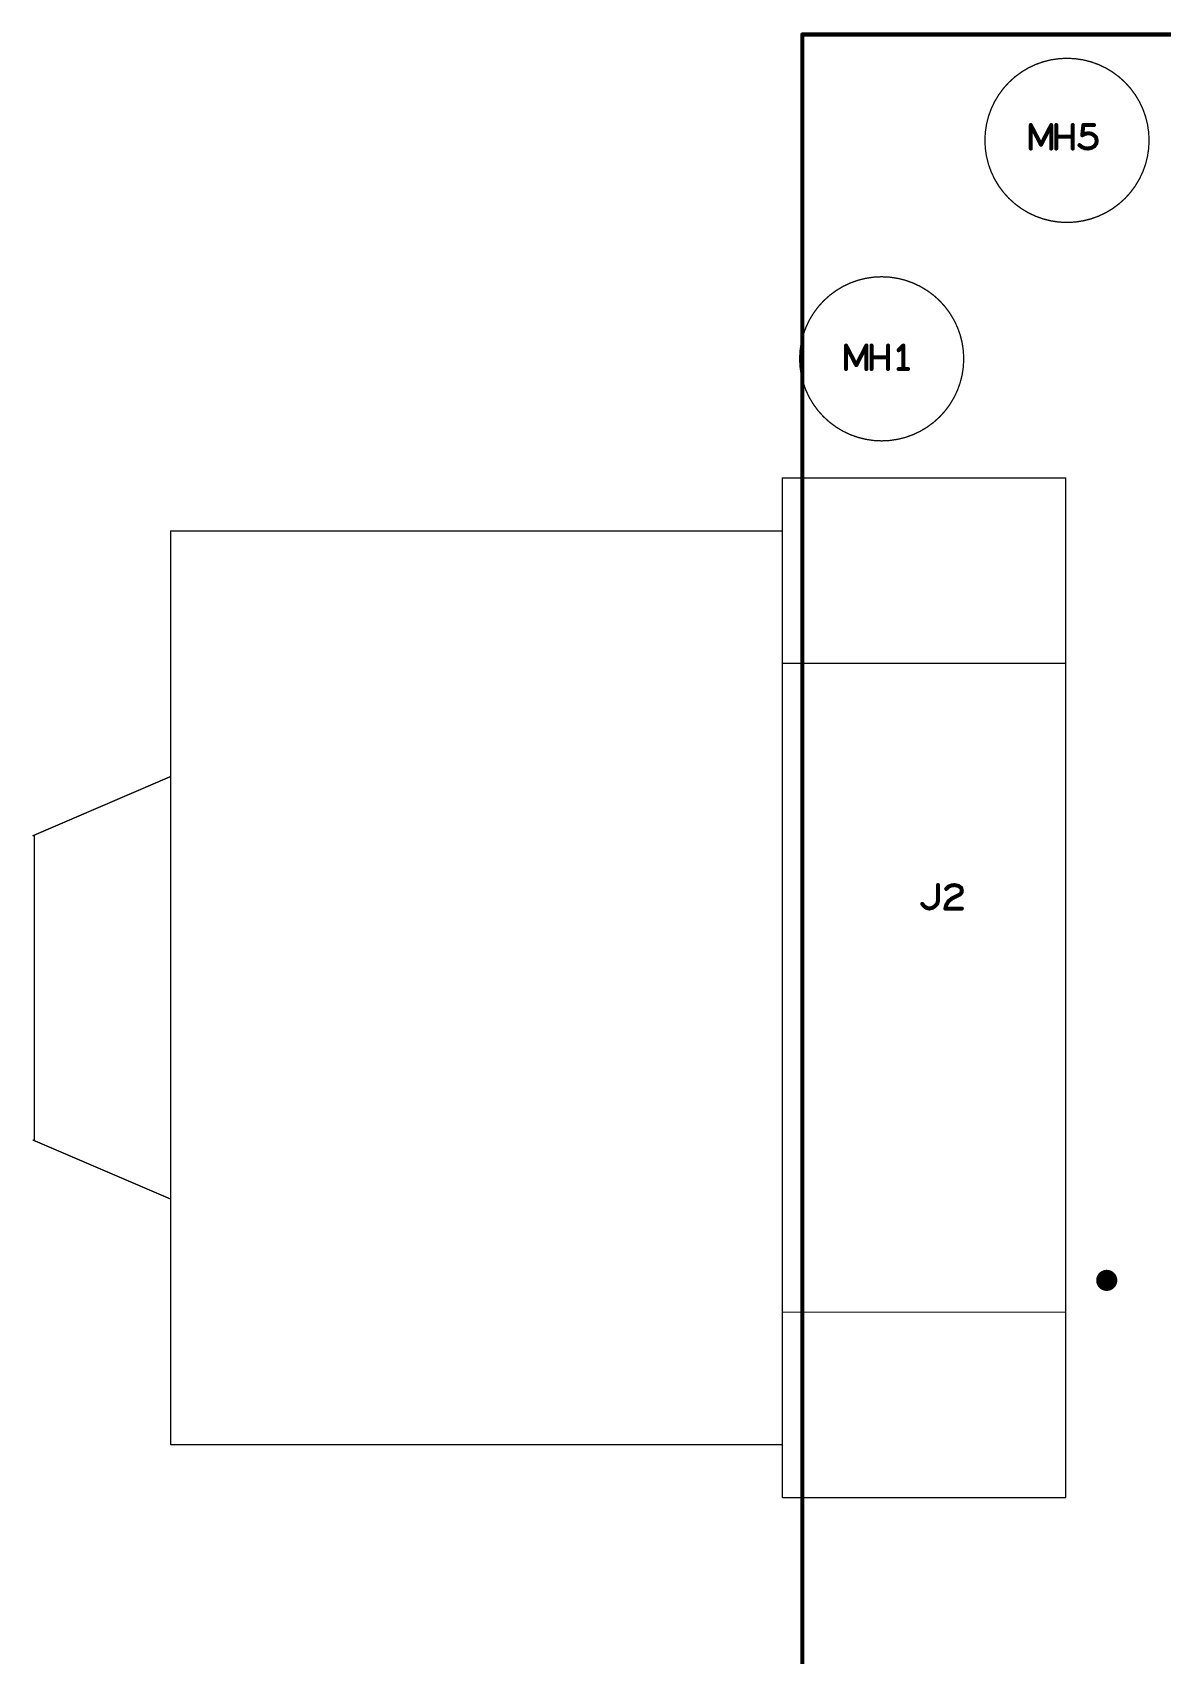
# Model space of a CAD drawing. Extents: x -1.14 to 4.53, y -2.04 to 6.
# Drawn here: x -1.145 to 0.536, y 3.584 to 5.997 of the extents above; entities that cross this region are included whole.
import ezdxf

# ---------------------------------------------------------------- set-up
doc = ezdxf.new("R2010")
doc.units = 0
doc.layers.get('0').update_dxf_attribs({"linetype": 'CONTINUOUS'})
doc.layers.add('ASPR', color=6, linetype='CONTINUOUS')
doc.layers.add('ASSE', color=1, linetype='CONTINUOUS')

# ---------------------------------------------------------------- blocks, each defined once
blk = doc.blocks.new('ROUND_1')
at = {"const_width": 0.003}
blk.add_lwpolyline([(-0.0015, 0, 1), (0.0015, 0, 1)], format="xyb", close=True, dxfattribs=at)
blk = doc.blocks.new('ROUND_64')
at = {"const_width": 0.000984}
blk.add_lwpolyline([(-0.0005, 0, 1), (0.0005, 0, 1)], format="xyb", close=True, dxfattribs=at)

msp = doc.modelspace()

# ---------------------------------------------------------------- linework, layer by layer
at = {"layer": 'ASPR', "const_width": 0.006}
for points in [[(4.5276, 5.9941), (0, 5.9941)], [(0, 5.9941), (0, -0.3642)], [(0.3398, 5.8245), (0.3398, 5.8595)], [(0.3398, 5.8595), (0.355, 5.8303)], [(0.355, 5.8303), (0.3702, 5.8595)], [(0.3702, 5.8595), (0.3702, 5.8245)], [(0.3777, 5.8245), (0.3777, 5.8595)], [(0.4022, 5.842), (0.3777, 5.842)], [(0.4022, 5.8595), (0.4022, 5.8245)], [(0.4163, 5.8443), (0.418, 5.8595)], [(0.4215, 5.8467), (0.4163, 5.8443)], [(0.418, 5.8595), (0.4338, 5.8595)], [(0.4256, 5.8472), (0.4215, 5.8467)], [(0.4297, 5.8467), (0.4256, 5.8472)], [(0.4338, 5.8443), (0.4297, 5.8467)], [(0.4367, 5.8414), (0.4338, 5.8443)], [(0.4378, 5.8367), (0.4367, 5.8414)], [(0.4122, 5.8297), (0.4157, 5.8268)], [(0.4157, 5.8268), (0.4198, 5.8251)], [(0.4198, 5.8251), (0.425, 5.8245)], [(0.425, 5.8245), (0.4303, 5.8257)], [(0.4303, 5.8257), (0.4343, 5.828)], [(0.4343, 5.828), (0.4373, 5.8321)], [(0.4373, 5.8321), (0.4378, 5.8367)], [(0.0651, 5.4967), (0.0651, 5.5317)], [(0.0651, 5.5317), (0.0803, 5.5025)], [(0.0803, 5.5025), (0.0954, 5.5317)], [(0.0954, 5.5317), (0.0954, 5.4967)], [(0.103, 5.4967), (0.103, 5.5317)], [(0.1275, 5.5317), (0.1275, 5.4967)], [(0.1503, 5.5317), (0.1433, 5.5247)], [(0.1503, 5.4967), (0.1503, 5.5317)], [(0.1275, 5.5142), (0.103, 5.5142)], [(0.1433, 5.4967), (0.1573, 5.4967)]]:
    msp.add_lwpolyline(points, dxfattribs=at)
at = {"layer": 'ASPR', "const_width": 0.00197}
for points in [[(0.2716, 5.8367, 1), (0.5157, 5.8367, 1)], [(-0.0039, 5.5119, 1), (0.2401, 5.5119, 1)]]:
    msp.add_lwpolyline(points, format="xyb", close=True, dxfattribs=at)
at = {"layer": 'ASSE'}
for points, const_width in [([(0, -0.3642), (0, 5.9941)], 0.006), ([(0, 5.9941), (4.5276, 5.9941)], 0.006), ([(-0.0295, 5.3347), (-0.0295, 3.8189)], 0.00197), ([(0.3917, 5.3347), (-0.0295, 5.3347)], 0.00197), ([(0.3917, 3.8189), (0.3917, 5.3347)], 0.00197), ([(-0.939, 3.8977), (-0.939, 5.2559)], 0.00197), ([(-0.939, 5.2559), (-0.0295, 5.2559)], 0.00197), ([(0.3917, 5.0591), (-0.0295, 5.0591)], 0.00197), ([(-1.1437, 4.803), (-0.939, 4.891)], 0.00197), ([(-1.1417, 4.3503), (-1.1417, 4.803)], 0.00197), ([(0.2018, 4.7062), (0.2018, 4.7295)], 0.006), ([(0.214, 4.7237), (0.2175, 4.7272)], 0.006), ([(0.2175, 4.7272), (0.2216, 4.7289)], 0.006), ([(0.2216, 4.7289), (0.2263, 4.7295)], 0.006), ([(0.2263, 4.7295), (0.2321, 4.7283)], 0.006), ([(0.2321, 4.7283), (0.2362, 4.7254)], 0.006), ([(0.2006, 4.7015), (0.2018, 4.7062)], 0.006), ([(0.2175, 4.7056), (0.214, 4.6997)], 0.006), ([(0.2228, 4.7097), (0.2175, 4.7056)], 0.006), ([(0.2344, 4.7155), (0.2228, 4.7097)], 0.006), ([(0.2368, 4.7184), (0.2344, 4.7155)], 0.006), ([(0.2362, 4.7254), (0.2373, 4.7219)], 0.006), ([(0.2373, 4.7219), (0.2368, 4.7184)], 0.006), ([(0.1784, 4.7015), (0.1813, 4.698)], 0.006), ([(0.1813, 4.698), (0.1848, 4.6957)], 0.006), ([(0.1848, 4.6957), (0.1889, 4.6945)], 0.006), ([(0.1889, 4.6945), (0.1936, 4.6957)], 0.006), ([(0.1936, 4.6957), (0.1971, 4.698)], 0.006), ([(0.1971, 4.698), (0.2006, 4.7015)], 0.006), ([(0.214, 4.6997), (0.2128, 4.6945)], 0.006), ([(0.2128, 4.6945), (0.2373, 4.6945)], 0.006), ([(-0.939, 4.2626), (-1.1437, 4.3503)], 0.00197), ([(-0.0295, 4.0945), (0.3917, 4.0945)], 0.00197), ([(-0.0295, 3.8977), (-0.939, 3.8977)], 0.00197), ([(-0.0295, 3.8189), (0.3917, 3.8189)], 0.00197)]:
    msp.add_lwpolyline(points, dxfattribs=dict(at, const_width=const_width))
at = {"layer": 'ASSE', "const_width": 0.0157}
msp.add_lwpolyline([(0.4449, 4.1418, 1), (0.4606, 4.1418, 1)], format="xyb", close=True, dxfattribs=at)

# ---------------------------------------------------------------- block references
at = {"layer": 'ASPR'}
for p in [(0, 5.9941), (0, 5.9941), (0.3398, 5.8595), (0.3398, 5.8595), (0.3702, 5.8595), (0.3702, 5.8595), (0.3777, 5.8595), (0.3777, 5.842), (0.4022, 5.8595), (0.4022, 5.842), (0.4163, 5.8443), (0.4163, 5.8443), (0.418, 5.8595), (0.418, 5.8595), (0.4215, 5.8467), (0.4215, 5.8467), (0.4256, 5.8472), (0.4256, 5.8472), (0.4297, 5.8467), (0.4297, 5.8467), (0.4338, 5.8595), (0.4338, 5.8443), (0.4338, 5.8443), (0.4367, 5.8414), (0.4367, 5.8414), (0.3398, 5.8245), (0.355, 5.8303), (0.355, 5.8303), (0.3702, 5.8245), (0.3777, 5.8245), (0.4022, 5.8245), (0.4122, 5.8297), (0.4157, 5.8268), (0.4157, 5.8268), (0.4198, 5.8251), (0.4198, 5.8251), (0.425, 5.8245), (0.425, 5.8245), (0.4303, 5.8257), (0.4303, 5.8257), (0.4343, 5.828), (0.4343, 5.828), (0.4373, 5.8321), (0.4373, 5.8321), (0.4378, 5.8367), (0.4378, 5.8367), (0.0651, 5.5317), (0.0651, 5.5317), (0.0954, 5.5317), (0.0954, 5.5317), (0.103, 5.5317), (0.1275, 5.5317), (0.1433, 5.5247), (0.1503, 5.5317), (0.1503, 5.5317), (0.0803, 5.5025), (0.0803, 5.5025), (0.103, 5.5142), (0.1275, 5.5142), (0.0651, 5.4967), (0.0954, 5.4967), (0.103, 5.4967), (0.1275, 5.4967), (0.1433, 5.4967), (0.1503, 5.4967), (0.1573, 5.4967)]:
    msp.add_blockref('ROUND_1', p, dxfattribs=at)
at = {"layer": 'ASSE'}
for name, p in [('ROUND_1', (0, 5.9941)), ('ROUND_1', (0, 5.9941)), ('ROUND_64', (-0.0295, 5.3347)), ('ROUND_64', (-0.0295, 5.3347)), ('ROUND_64', (0.3917, 5.3347)), ('ROUND_64', (0.3917, 5.3347)), ('ROUND_64', (-0.939, 5.2559)), ('ROUND_64', (-0.939, 5.2559)), ('ROUND_64', (-0.0295, 5.2559)), ('ROUND_64', (-0.0295, 5.0591)), ('ROUND_64', (0.3917, 5.0591)), ('ROUND_64', (-0.939, 4.891)), ('ROUND_64', (-1.1437, 4.803)), ('ROUND_64', (-1.1417, 4.803)), ('ROUND_1', (0.2018, 4.7295)), ('ROUND_1', (0.2175, 4.7272)), ('ROUND_1', (0.2175, 4.7272)), ('ROUND_1', (0.2216, 4.7289)), ('ROUND_1', (0.2216, 4.7289)), ('ROUND_1', (0.2263, 4.7295)), ('ROUND_1', (0.2263, 4.7295)), ('ROUND_1', (0.2321, 4.7283)), ('ROUND_1', (0.2321, 4.7283)), ('ROUND_1', (0.2018, 4.7062)), ('ROUND_1', (0.2018, 4.7062)), ('ROUND_1', (0.214, 4.7237)), ('ROUND_1', (0.2175, 4.7056)), ('ROUND_1', (0.2175, 4.7056)), ('ROUND_1', (0.2228, 4.7097)), ('ROUND_1', (0.2228, 4.7097)), ('ROUND_1', (0.2344, 4.7155)), ('ROUND_1', (0.2344, 4.7155)), ('ROUND_1', (0.2362, 4.7254)), ('ROUND_1', (0.2362, 4.7254)), ('ROUND_1', (0.2368, 4.7184)), ('ROUND_1', (0.2368, 4.7184)), ('ROUND_1', (0.2373, 4.7219)), ('ROUND_1', (0.2373, 4.7219)), ('ROUND_1', (0.1784, 4.7015)), ('ROUND_1', (0.1813, 4.698)), ('ROUND_1', (0.1813, 4.698)), ('ROUND_1', (0.1848, 4.6957)), ('ROUND_1', (0.1848, 4.6957)), ('ROUND_1', (0.1889, 4.6945)), ('ROUND_1', (0.1889, 4.6945)), ('ROUND_1', (0.1936, 4.6957)), ('ROUND_1', (0.1936, 4.6957)), ('ROUND_1', (0.1971, 4.698)), ('ROUND_1', (0.1971, 4.698)), ('ROUND_1', (0.2006, 4.7015)), ('ROUND_1', (0.2006, 4.7015)), ('ROUND_1', (0.2128, 4.6945)), ('ROUND_1', (0.2128, 4.6945)), ('ROUND_1', (0.214, 4.6997)), ('ROUND_1', (0.214, 4.6997)), ('ROUND_1', (0.2373, 4.6945)), ('ROUND_64', (-1.1437, 4.3503)), ('ROUND_64', (-1.1417, 4.3503)), ('ROUND_64', (-0.939, 4.2626)), ('ROUND_64', (-0.0295, 4.0945)), ('ROUND_64', (0.3917, 4.0945)), ('ROUND_64', (-0.939, 3.8977)), ('ROUND_64', (-0.939, 3.8977)), ('ROUND_64', (-0.0295, 3.8977)), ('ROUND_64', (-0.0295, 3.8189)), ('ROUND_64', (-0.0295, 3.8189)), ('ROUND_64', (0.3917, 3.8189)), ('ROUND_64', (0.3917, 3.8189))]:
    msp.add_blockref(name, p, dxfattribs=at)

doc.saveas('drawing.dxf')
